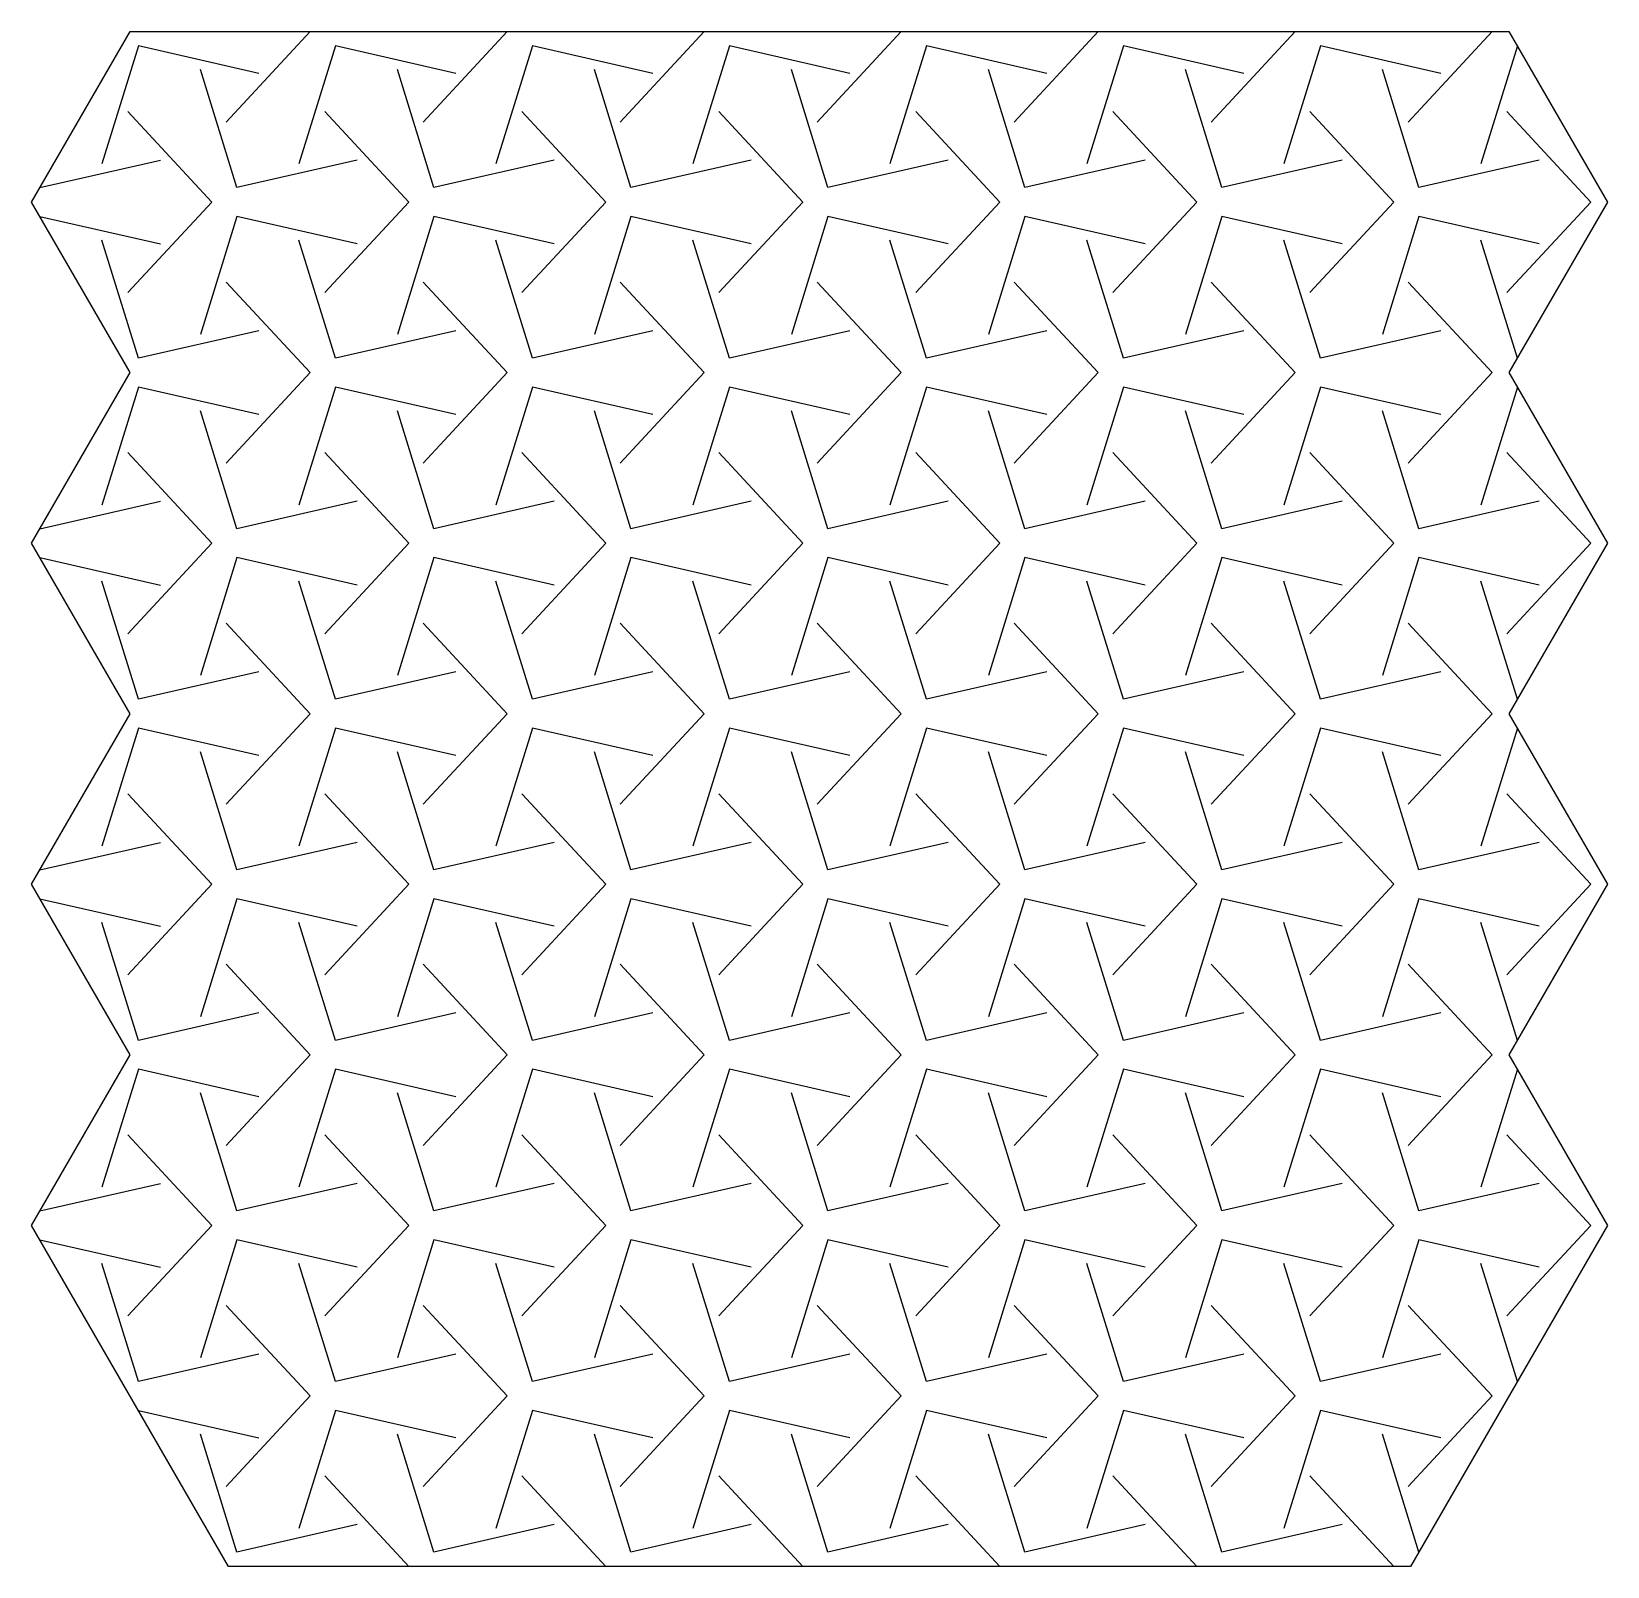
# Model space of a CAD drawing. Extents: x -140 to -60, y -39 to 39.
import ezdxf

# ---------------------------------------------------------------- set-up
doc = ezdxf.new("R2010")
doc.units = 0
doc.layers.add('DEFAULT', color=7, linetype='CONTINUOUS')

msp = doc.modelspace()

# ---------------------------------------------------------------- linework, layer by layer
at = {"layer": 'DEFAULT'}
for p, q in [((-140, 30.311), (-135, 38.971)), ((-135, 38.971), (-65, 38.971)), ((-125.849, 38.971), (-130.111, 34.371)), ((-115.849, 38.971), (-120.111, 34.371)), ((-105.849, 38.971), (-110.111, 34.371)), ((-95.849, 38.971), (-100.111, 34.371)), ((-85.849, 38.971), (-90.111, 34.371)), ((-75.849, 38.971), (-80.111, 34.371)), ((-65.849, 38.971), (-70.111, 34.371)), ((-65, 38.971), (-60, 30.311)), ((-134.576, 38.236), (-136.429, 32.245)), ((-128.461, 36.845), (-134.576, 38.236)), ((-124.576, 38.236), (-126.428, 32.245)), ((-118.461, 36.845), (-124.576, 38.236)), ((-114.576, 38.236), (-116.429, 32.245)), ((-108.461, 36.845), (-114.576, 38.236)), ((-104.576, 38.236), (-106.429, 32.245)), ((-98.461, 36.845), (-104.576, 38.236)), ((-94.576, 38.236), (-96.428, 32.245)), ((-88.461, 36.845), (-94.576, 38.236)), ((-84.576, 38.236), (-86.429, 32.245)), ((-78.461, 36.845), (-84.576, 38.236)), ((-74.576, 38.236), (-76.428, 32.245)), ((-68.461, 36.845), (-74.576, 38.236)), ((-64.576, 38.236), (-66.429, 32.245)), ((-129.576, 31.046), (-131.428, 37.037)), ((-119.576, 31.046), (-121.429, 37.037)), ((-109.576, 31.046), (-111.428, 37.037)), ((-99.576, 31.046), (-101.429, 37.037)), ((-89.576, 31.046), (-91.428, 37.037)), ((-79.576, 31.046), (-81.429, 37.037)), ((-69.576, 31.046), (-71.429, 37.037)), ((-135.111, 34.911), (-130.849, 30.311)), ((-125.111, 34.911), (-120.849, 30.311)), ((-115.111, 34.911), (-110.849, 30.311)), ((-105.111, 34.911), (-100.849, 30.311)), ((-95.111, 34.911), (-90.849, 30.311)), ((-85.111, 34.911), (-80.849, 30.311)), ((-75.111, 34.911), (-70.849, 30.311)), ((-65.111, 34.911), (-60.849, 30.311)), ((-139.576, 31.046), (-133.461, 32.437)), ((-123.461, 32.437), (-129.576, 31.046)), ((-113.461, 32.437), (-119.576, 31.046)), ((-103.461, 32.437), (-109.576, 31.046)), ((-93.461, 32.437), (-99.576, 31.046)), ((-83.461, 32.437), (-89.576, 31.046)), ((-73.461, 32.437), (-79.576, 31.046)), ((-63.461, 32.437), (-69.576, 31.046)), ((-135, 21.651), (-140, 30.311)), ((-130.849, 30.311), (-135.111, 25.711)), ((-120.849, 30.311), (-125.111, 25.711)), ((-110.849, 30.311), (-115.111, 25.711)), ((-100.849, 30.311), (-105.111, 25.711)), ((-90.849, 30.311), (-95.111, 25.711)), ((-80.849, 30.311), (-85.111, 25.711)), ((-70.849, 30.311), (-75.111, 25.711)), ((-60.849, 30.311), (-65.111, 25.711)), ((-60, 30.311), (-65, 21.651)), ((-139.576, 29.576), (-133.461, 28.185)), ((-129.576, 29.576), (-131.428, 23.584)), ((-123.461, 28.185), (-129.576, 29.576)), ((-119.576, 29.576), (-121.429, 23.584)), ((-113.461, 28.185), (-119.576, 29.576)), ((-109.576, 29.576), (-111.428, 23.584)), ((-103.461, 28.185), (-109.576, 29.576)), ((-99.576, 29.576), (-101.429, 23.584)), ((-93.461, 28.185), (-99.576, 29.576)), ((-89.576, 29.576), (-91.428, 23.584)), ((-83.461, 28.185), (-89.576, 29.576)), ((-79.576, 29.576), (-81.429, 23.584)), ((-73.461, 28.185), (-79.576, 29.576)), ((-69.576, 29.576), (-71.429, 23.584)), ((-63.461, 28.185), (-69.576, 29.576)), ((-134.576, 22.386), (-136.429, 28.377)), ((-124.576, 22.386), (-126.428, 28.377)), ((-114.576, 22.386), (-116.429, 28.377)), ((-104.576, 22.386), (-106.429, 28.377)), ((-94.576, 22.386), (-96.428, 28.377)), ((-84.576, 22.386), (-86.429, 28.377)), ((-74.576, 22.386), (-76.428, 28.377)), ((-64.576, 22.386), (-66.429, 28.377)), ((-130.111, 26.251), (-125.849, 21.651)), ((-120.111, 26.251), (-115.849, 21.651)), ((-110.111, 26.251), (-105.849, 21.651)), ((-100.111, 26.251), (-95.849, 21.651)), ((-90.111, 26.251), (-85.849, 21.651)), ((-80.111, 26.251), (-75.849, 21.651)), ((-70.111, 26.251), (-65.849, 21.651)), ((-128.461, 23.777), (-134.576, 22.386)), ((-118.461, 23.777), (-124.576, 22.386)), ((-108.461, 23.777), (-114.576, 22.386)), ((-98.461, 23.777), (-104.576, 22.386)), ((-88.461, 23.777), (-94.576, 22.386)), ((-78.461, 23.777), (-84.576, 22.386)), ((-68.461, 23.777), (-74.576, 22.386)), ((-140, 12.99), (-135, 21.651)), ((-125.849, 21.651), (-130.111, 17.05)), ((-115.849, 21.651), (-120.111, 17.05)), ((-105.849, 21.651), (-110.111, 17.05)), ((-95.849, 21.651), (-100.111, 17.05)), ((-85.849, 21.651), (-90.111, 17.05)), ((-75.849, 21.651), (-80.111, 17.05)), ((-65.849, 21.651), (-70.111, 17.05)), ((-65, 21.651), (-60, 12.99)), ((-134.576, 20.915), (-136.429, 14.924)), ((-128.461, 19.525), (-134.576, 20.915)), ((-124.576, 20.915), (-126.428, 14.924)), ((-118.461, 19.525), (-124.576, 20.915)), ((-114.576, 20.915), (-116.429, 14.924)), ((-108.461, 19.525), (-114.576, 20.915)), ((-104.576, 20.915), (-106.429, 14.924)), ((-98.461, 19.525), (-104.576, 20.915)), ((-94.576, 20.915), (-96.428, 14.924)), ((-88.461, 19.525), (-94.576, 20.915)), ((-84.576, 20.915), (-86.429, 14.924)), ((-78.461, 19.525), (-84.576, 20.915)), ((-74.576, 20.915), (-76.428, 14.924)), ((-68.461, 19.525), (-74.576, 20.915)), ((-64.576, 20.915), (-66.429, 14.924)), ((-129.576, 13.726), (-131.428, 19.717)), ((-119.576, 13.726), (-121.429, 19.717)), ((-109.576, 13.726), (-111.428, 19.717)), ((-99.576, 13.726), (-101.429, 19.717)), ((-89.576, 13.726), (-91.428, 19.717)), ((-79.576, 13.726), (-81.429, 19.717)), ((-69.576, 13.726), (-71.429, 19.717)), ((-135.111, 17.591), (-130.849, 12.99)), ((-125.111, 17.591), (-120.849, 12.99)), ((-115.111, 17.591), (-110.849, 12.99)), ((-105.111, 17.591), (-100.849, 12.99)), ((-95.111, 17.591), (-90.849, 12.99)), ((-85.111, 17.591), (-80.849, 12.99)), ((-75.111, 17.591), (-70.849, 12.99)), ((-65.111, 17.591), (-60.849, 12.99)), ((-139.576, 13.726), (-133.461, 15.116)), ((-123.461, 15.116), (-129.576, 13.726)), ((-113.461, 15.116), (-119.576, 13.726)), ((-103.461, 15.116), (-109.576, 13.726)), ((-93.461, 15.116), (-99.576, 13.726)), ((-83.461, 15.116), (-89.576, 13.726)), ((-73.461, 15.116), (-79.576, 13.726)), ((-63.461, 15.116), (-69.576, 13.726)), ((-135, 4.33), (-140, 12.99)), ((-130.849, 12.99), (-135.111, 8.39)), ((-120.849, 12.99), (-125.111, 8.39)), ((-110.849, 12.99), (-115.111, 8.39)), ((-100.849, 12.99), (-105.111, 8.39)), ((-90.849, 12.99), (-95.111, 8.39)), ((-80.849, 12.99), (-85.111, 8.39)), ((-70.849, 12.99), (-75.111, 8.39)), ((-60.849, 12.99), (-65.111, 8.39)), ((-60, 12.99), (-65, 4.33)), ((-139.576, 12.255), (-133.461, 10.864)), ((-129.576, 12.255), (-131.428, 6.264)), ((-123.461, 10.864), (-129.576, 12.255)), ((-119.576, 12.255), (-121.429, 6.264)), ((-113.461, 10.864), (-119.576, 12.255)), ((-109.576, 12.255), (-111.428, 6.264)), ((-103.461, 10.864), (-109.576, 12.255)), ((-99.576, 12.255), (-101.429, 6.264)), ((-93.461, 10.864), (-99.576, 12.255)), ((-89.576, 12.255), (-91.428, 6.264)), ((-83.461, 10.864), (-89.576, 12.255)), ((-79.576, 12.255), (-81.429, 6.264)), ((-73.461, 10.864), (-79.576, 12.255)), ((-69.576, 12.255), (-71.429, 6.264)), ((-63.461, 10.864), (-69.576, 12.255)), ((-134.576, 5.065), (-136.429, 11.057)), ((-124.576, 5.065), (-126.428, 11.057)), ((-114.576, 5.065), (-116.429, 11.057)), ((-104.576, 5.065), (-106.429, 11.057)), ((-94.576, 5.065), (-96.428, 11.057)), ((-84.576, 5.065), (-86.429, 11.057)), ((-74.576, 5.065), (-76.428, 11.057)), ((-64.576, 5.065), (-66.429, 11.057)), ((-130.111, 8.93), (-125.849, 4.33)), ((-120.111, 8.93), (-115.849, 4.33)), ((-110.111, 8.93), (-105.849, 4.33)), ((-100.111, 8.93), (-95.849, 4.33)), ((-90.111, 8.93), (-85.849, 4.33)), ((-80.111, 8.93), (-75.849, 4.33)), ((-70.111, 8.93), (-65.849, 4.33)), ((-128.461, 6.456), (-134.576, 5.065)), ((-118.461, 6.456), (-124.576, 5.065)), ((-108.461, 6.456), (-114.576, 5.065)), ((-98.461, 6.456), (-104.576, 5.065)), ((-88.461, 6.456), (-94.576, 5.065)), ((-78.461, 6.456), (-84.576, 5.065)), ((-68.461, 6.456), (-74.576, 5.065)), ((-140, -4.33), (-135, 4.33)), ((-125.849, 4.33), (-130.111, -0.27)), ((-115.849, 4.33), (-120.111, -0.27)), ((-105.849, 4.33), (-110.111, -0.27)), ((-95.849, 4.33), (-100.111, -0.27)), ((-85.849, 4.33), (-90.111, -0.27)), ((-75.849, 4.33), (-80.111, -0.27)), ((-65.849, 4.33), (-70.111, -0.27)), ((-65, 4.33), (-60, -4.33)), ((-134.576, 3.595), (-136.429, -2.396)), ((-128.461, 2.204), (-134.576, 3.595)), ((-124.576, 3.595), (-126.428, -2.396)), ((-118.461, 2.204), (-124.576, 3.595)), ((-114.576, 3.595), (-116.429, -2.396)), ((-108.461, 2.204), (-114.576, 3.595)), ((-104.576, 3.595), (-106.429, -2.396)), ((-98.461, 2.204), (-104.576, 3.595)), ((-94.576, 3.595), (-96.428, -2.396)), ((-88.461, 2.204), (-94.576, 3.595)), ((-84.576, 3.595), (-86.429, -2.396)), ((-78.461, 2.204), (-84.576, 3.595)), ((-74.576, 3.595), (-76.428, -2.396)), ((-68.461, 2.204), (-74.576, 3.595)), ((-64.576, 3.595), (-66.429, -2.396)), ((-129.576, -3.595), (-131.428, 2.396)), ((-119.576, -3.595), (-121.429, 2.396)), ((-109.576, -3.595), (-111.428, 2.396)), ((-99.576, -3.595), (-101.429, 2.396)), ((-89.576, -3.595), (-91.428, 2.396)), ((-79.576, -3.595), (-81.429, 2.396)), ((-69.576, -3.595), (-71.429, 2.396)), ((-135.111, 0.27), (-130.849, -4.33)), ((-125.111, 0.27), (-120.849, -4.33)), ((-115.111, 0.27), (-110.849, -4.33)), ((-105.111, 0.27), (-100.849, -4.33)), ((-95.111, 0.27), (-90.849, -4.33)), ((-85.111, 0.27), (-80.849, -4.33)), ((-75.111, 0.27), (-70.849, -4.33)), ((-65.111, 0.27), (-60.849, -4.33)), ((-139.576, -3.595), (-133.461, -2.204)), ((-123.461, -2.204), (-129.576, -3.595)), ((-113.461, -2.204), (-119.576, -3.595)), ((-103.461, -2.204), (-109.576, -3.595)), ((-93.461, -2.204), (-99.576, -3.595)), ((-83.461, -2.204), (-89.576, -3.595)), ((-73.461, -2.204), (-79.576, -3.595)), ((-63.461, -2.204), (-69.576, -3.595)), ((-135, -12.99), (-140, -4.33)), ((-130.849, -4.33), (-135.111, -8.93)), ((-120.849, -4.33), (-125.111, -8.93)), ((-110.849, -4.33), (-115.111, -8.93)), ((-100.849, -4.33), (-105.111, -8.93)), ((-90.849, -4.33), (-95.111, -8.93)), ((-80.849, -4.33), (-85.111, -8.93)), ((-70.849, -4.33), (-75.111, -8.93)), ((-60.849, -4.33), (-65.111, -8.93)), ((-60, -4.33), (-65, -12.99)), ((-139.576, -5.065), (-133.461, -6.456)), ((-129.576, -5.065), (-131.428, -11.057)), ((-123.461, -6.456), (-129.576, -5.065)), ((-119.576, -5.065), (-121.429, -11.057)), ((-113.461, -6.456), (-119.576, -5.065)), ((-109.576, -5.065), (-111.428, -11.057)), ((-103.461, -6.456), (-109.576, -5.065)), ((-99.576, -5.065), (-101.429, -11.057)), ((-93.461, -6.456), (-99.576, -5.065)), ((-89.576, -5.065), (-91.428, -11.057)), ((-83.461, -6.456), (-89.576, -5.065)), ((-79.576, -5.065), (-81.429, -11.057)), ((-73.461, -6.456), (-79.576, -5.065)), ((-69.576, -5.065), (-71.429, -11.057)), ((-63.461, -6.456), (-69.576, -5.065)), ((-134.576, -12.255), (-136.429, -6.264)), ((-124.576, -12.255), (-126.428, -6.264)), ((-114.576, -12.255), (-116.429, -6.264)), ((-104.576, -12.255), (-106.429, -6.264)), ((-94.576, -12.255), (-96.428, -6.264)), ((-84.576, -12.255), (-86.429, -6.264)), ((-74.576, -12.255), (-76.428, -6.264)), ((-64.576, -12.255), (-66.429, -6.264)), ((-130.111, -8.39), (-125.849, -12.99)), ((-120.111, -8.39), (-115.849, -12.99)), ((-110.111, -8.39), (-105.849, -12.99)), ((-100.111, -8.39), (-95.849, -12.99)), ((-90.111, -8.39), (-85.849, -12.99)), ((-80.111, -8.39), (-75.849, -12.99)), ((-70.111, -8.39), (-65.849, -12.99)), ((-128.461, -10.864), (-134.576, -12.255)), ((-118.461, -10.864), (-124.576, -12.255)), ((-108.461, -10.864), (-114.576, -12.255)), ((-98.461, -10.864), (-104.576, -12.255)), ((-88.461, -10.864), (-94.576, -12.255)), ((-78.461, -10.864), (-84.576, -12.255)), ((-68.461, -10.864), (-74.576, -12.255)), ((-140, -21.651), (-135, -12.99)), ((-125.849, -12.99), (-130.111, -17.591)), ((-115.849, -12.99), (-120.111, -17.591)), ((-105.849, -12.99), (-110.111, -17.591)), ((-95.849, -12.99), (-100.111, -17.591)), ((-85.849, -12.99), (-90.111, -17.591)), ((-75.849, -12.99), (-80.111, -17.591)), ((-65.849, -12.99), (-70.111, -17.591)), ((-65, -12.99), (-60, -21.651)), ((-134.576, -13.726), (-136.429, -19.717)), ((-128.461, -15.116), (-134.576, -13.726)), ((-124.576, -13.726), (-126.428, -19.717)), ((-118.461, -15.116), (-124.576, -13.726)), ((-114.576, -13.726), (-116.429, -19.717)), ((-108.461, -15.116), (-114.576, -13.726)), ((-104.576, -13.726), (-106.429, -19.717)), ((-98.461, -15.116), (-104.576, -13.726)), ((-94.576, -13.726), (-96.428, -19.717)), ((-88.461, -15.116), (-94.576, -13.726)), ((-84.576, -13.726), (-86.429, -19.717)), ((-78.461, -15.116), (-84.576, -13.726)), ((-74.576, -13.726), (-76.428, -19.717)), ((-68.461, -15.116), (-74.576, -13.726)), ((-64.576, -13.726), (-66.429, -19.717)), ((-129.576, -20.915), (-131.428, -14.924)), ((-119.576, -20.915), (-121.429, -14.924)), ((-109.576, -20.915), (-111.428, -14.924)), ((-99.576, -20.915), (-101.429, -14.924)), ((-89.576, -20.915), (-91.428, -14.924)), ((-79.576, -20.915), (-81.429, -14.924)), ((-69.576, -20.915), (-71.429, -14.924)), ((-135.111, -17.05), (-130.849, -21.651)), ((-125.111, -17.05), (-120.849, -21.651)), ((-115.111, -17.05), (-110.849, -21.651)), ((-105.111, -17.05), (-100.849, -21.651)), ((-95.111, -17.05), (-90.849, -21.651)), ((-85.111, -17.05), (-80.849, -21.651)), ((-75.111, -17.05), (-70.849, -21.651)), ((-65.111, -17.05), (-60.849, -21.651)), ((-139.576, -20.915), (-133.461, -19.525)), ((-123.461, -19.525), (-129.576, -20.915)), ((-113.461, -19.525), (-119.576, -20.915)), ((-103.461, -19.525), (-109.576, -20.915)), ((-93.461, -19.525), (-99.576, -20.915)), ((-83.461, -19.525), (-89.576, -20.915)), ((-73.461, -19.525), (-79.576, -20.915)), ((-63.461, -19.525), (-69.576, -20.915)), ((-130, -38.971), (-140, -21.651)), ((-139.576, -22.386), (-133.461, -23.777)), ((-130.849, -21.651), (-135.111, -26.251)), ((-129.576, -22.386), (-131.428, -28.377)), ((-123.461, -23.777), (-129.576, -22.386)), ((-120.849, -21.651), (-125.111, -26.251)), ((-119.576, -22.386), (-121.429, -28.377)), ((-113.461, -23.777), (-119.576, -22.386)), ((-110.849, -21.651), (-115.111, -26.251)), ((-109.576, -22.386), (-111.428, -28.377)), ((-103.461, -23.777), (-109.576, -22.386)), ((-100.849, -21.651), (-105.111, -26.251)), ((-99.576, -22.386), (-101.429, -28.377)), ((-93.461, -23.777), (-99.576, -22.386)), ((-90.849, -21.651), (-95.111, -26.251)), ((-89.576, -22.386), (-91.428, -28.377)), ((-83.461, -23.777), (-89.576, -22.386)), ((-80.849, -21.651), (-85.111, -26.251)), ((-79.576, -22.386), (-81.429, -28.377)), ((-73.461, -23.777), (-79.576, -22.386)), ((-70.849, -21.651), (-75.111, -26.251)), ((-69.576, -22.386), (-71.429, -28.377)), ((-60, -21.651), (-70, -38.971)), ((-63.461, -23.777), (-69.576, -22.386)), ((-60.849, -21.651), (-65.111, -26.251)), ((-134.576, -29.576), (-136.429, -23.584)), ((-124.576, -29.576), (-126.428, -23.584)), ((-114.576, -29.576), (-116.429, -23.584)), ((-104.576, -29.576), (-106.429, -23.584)), ((-94.576, -29.576), (-96.428, -23.584)), ((-84.576, -29.576), (-86.429, -23.584)), ((-74.576, -29.576), (-76.428, -23.584)), ((-64.576, -29.576), (-66.429, -23.584)), ((-130.111, -25.711), (-125.849, -30.311)), ((-120.111, -25.711), (-115.849, -30.311)), ((-110.111, -25.711), (-105.849, -30.311)), ((-100.111, -25.711), (-95.849, -30.311)), ((-90.111, -25.711), (-85.849, -30.311)), ((-80.111, -25.711), (-75.849, -30.311)), ((-70.111, -25.711), (-65.849, -30.311)), ((-128.461, -28.185), (-134.576, -29.576)), ((-118.461, -28.185), (-124.576, -29.576)), ((-108.461, -28.185), (-114.576, -29.576)), ((-98.461, -28.185), (-104.576, -29.576)), ((-88.461, -28.185), (-94.576, -29.576)), ((-78.461, -28.185), (-84.576, -29.576)), ((-68.461, -28.185), (-74.576, -29.576)), ((-125.849, -30.311), (-130.111, -34.911)), ((-115.849, -30.311), (-120.111, -34.911)), ((-105.849, -30.311), (-110.111, -34.911)), ((-95.849, -30.311), (-100.111, -34.911)), ((-85.849, -30.311), (-90.111, -34.911)), ((-75.849, -30.311), (-80.111, -34.911)), ((-65.849, -30.311), (-70.111, -34.911)), ((-134.576, -31.046), (-128.461, -32.437)), ((-124.576, -31.046), (-126.428, -37.037)), ((-118.461, -32.437), (-124.576, -31.046)), ((-114.576, -31.046), (-116.429, -37.037)), ((-108.461, -32.437), (-114.576, -31.046)), ((-104.576, -31.046), (-106.429, -37.037)), ((-98.461, -32.437), (-104.576, -31.046)), ((-94.576, -31.046), (-96.428, -37.037)), ((-88.461, -32.437), (-94.576, -31.046)), ((-84.576, -31.046), (-86.429, -37.037)), ((-78.461, -32.437), (-84.576, -31.046)), ((-74.576, -31.046), (-76.428, -37.037)), ((-68.461, -32.437), (-74.576, -31.046)), ((-129.576, -38.236), (-131.428, -32.245)), ((-119.576, -38.236), (-121.429, -32.245)), ((-109.576, -38.236), (-111.428, -32.245)), ((-99.576, -38.236), (-101.429, -32.245)), ((-89.576, -38.236), (-91.428, -32.245)), ((-79.576, -38.236), (-81.429, -32.245)), ((-69.576, -38.236), (-71.429, -32.245)), ((-120.849, -38.971), (-125.111, -34.371)), ((-110.849, -38.971), (-115.111, -34.371)), ((-100.849, -38.971), (-105.111, -34.371)), ((-90.849, -38.971), (-95.111, -34.371)), ((-80.849, -38.971), (-85.111, -34.371)), ((-70.849, -38.971), (-75.111, -34.371)), ((-123.461, -36.845), (-129.576, -38.236)), ((-113.461, -36.845), (-119.576, -38.236)), ((-103.461, -36.845), (-109.576, -38.236)), ((-93.461, -36.845), (-99.576, -38.236)), ((-83.461, -36.845), (-89.576, -38.236)), ((-73.461, -36.845), (-79.576, -38.236)), ((-70, -38.971), (-130, -38.971))]:
    msp.add_line(p, q, dxfattribs=at)

doc.saveas('drawing.dxf')
